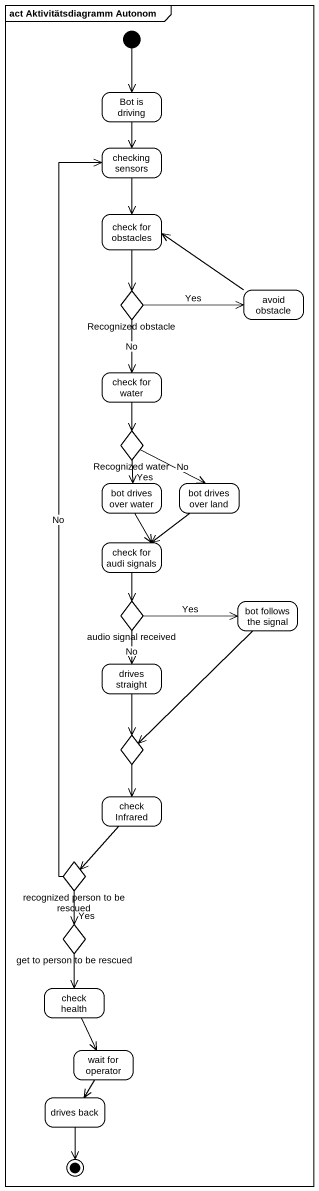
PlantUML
@startuml
mainframe act Aktivitätsdiagramm Autonom
hide empty description
state "Bot is driving" as Bot_is_driving
state "checking sensors" as checking_sensors
state "check for obstacles" as check_for_obstacles
state "Recognized obstacle" as Recognized_obstacle <<choice>>
state "avoid obstacle" as avoid_obstacle
state "check for water" as check_for_water
state "Recognized water" as Recognized_water <<choice>>
state "bot drives over water" as bot_drives_over_water
state "bot drives over land" as bot_drives_over_land
state "check for audi signals" as check_for_audi_signals
state "audio signal received" as audio_signal_received <<choice>>
state "bot follows the signal" as bot_follows_the_signal
state "drives straight" as drives_straight
state choice1 <<choice>>
state "check Infrared" as check_Infrared
state "recognized person to be rescued" as recognized_person_to_be <<choice>>
state "get to person to be rescued" as get_to_person_to_be_rescued <<choice>>
state "check health" as check_health
state "wait for operator" as wait_for_operator
state "drives back" as drives_back
[*] --> Bot_is_driving
Bot_is_driving --> checking_sensors
checking_sensors --> check_for_obstacles
check_for_obstacles --> Recognized_obstacle
Recognized_obstacle -right-> avoid_obstacle : Yes
Recognized_obstacle --> check_for_water : No
avoid_obstacle -left-> check_for_obstacles
check_for_water --> Recognized_water
Recognized_water --> bot_drives_over_water : Yes
Recognized_water --> bot_drives_over_land : No
bot_drives_over_water --> check_for_audi_signals
bot_drives_over_land --> check_for_audi_signals
check_for_audi_signals --> audio_signal_received
audio_signal_received -right-> bot_follows_the_signal : Yes
audio_signal_received --> drives_straight : No
bot_follows_the_signal --> choice1
drives_straight --> choice1
choice1 --> check_Infrared
check_Infrared --> recognized_person_to_be
recognized_person_to_be -up-> checking_sensors : No
recognized_person_to_be --> get_to_person_to_be_rescued : Yes
get_to_person_to_be_rescued --> check_health
check_health --> wait_for_operator
wait_for_operator --> drives_back
drives_back --> [*]
@enduml
